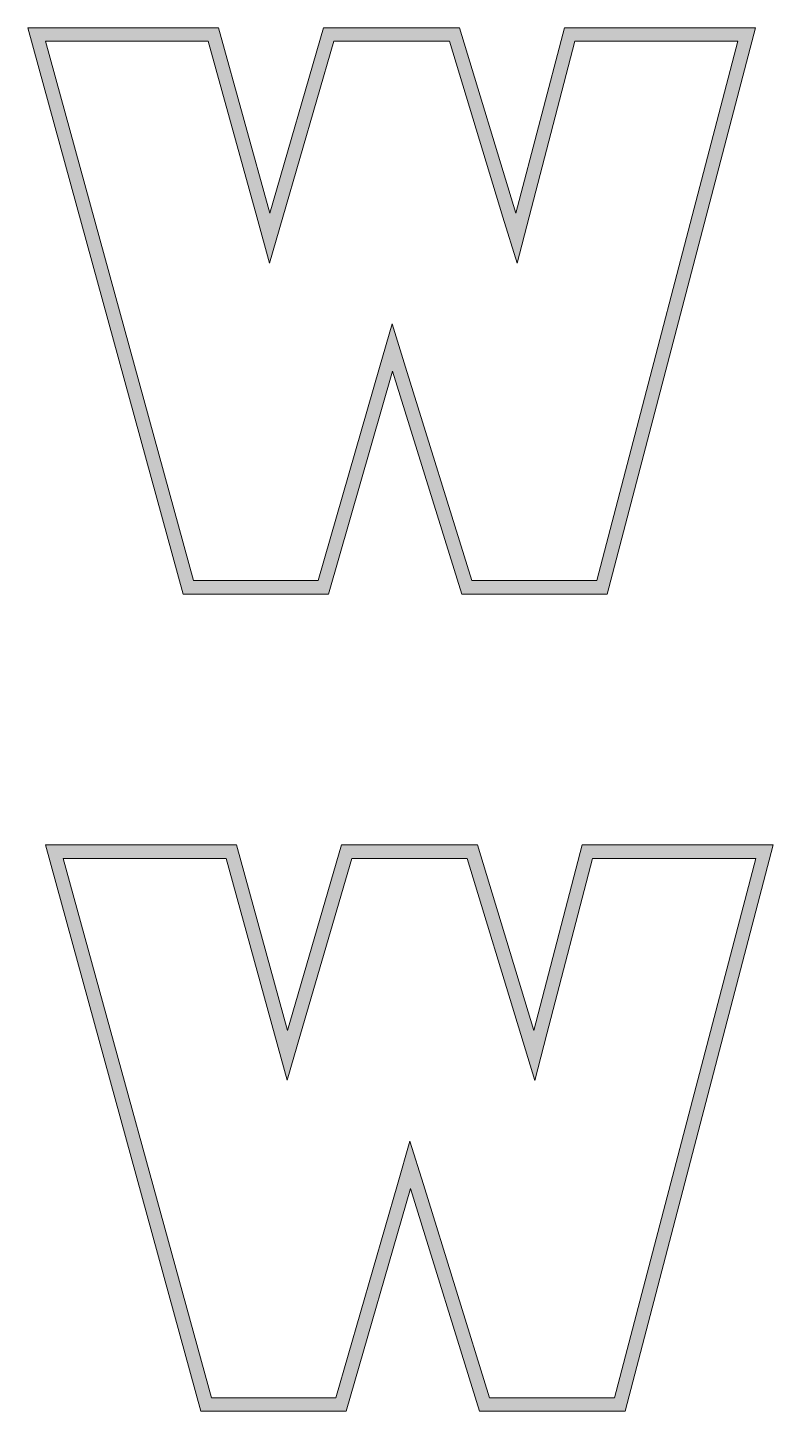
# Model space of a CAD drawing. Header units: millimetres. Extents: x 11 to 1025, y -314 to -9.
# Drawn here: x 11 to 175.7, y -314.3 to -9 of the extents above; entities that cross this region are included whole.
import ezdxf

# ---------------------------------------------------------------- set-up
doc = ezdxf.new("R2010")
doc.units = ezdxf.units.MM
doc.header["$MEASUREMENT"] = 0
doc.layers.add('Layer 12', color=7, linetype='Continuous')
doc.layers.add('Layer 6', color=7, linetype='Continuous')

msp = doc.modelspace()

# ---------------------------------------------------------------- hatches: boundary and pattern name
at = {"layer": 'Layer 12'}
h = msp.add_hatch(color=2, dxfattribs=at)
h.dxf.hatch_style = 2
h.paths.add_polyline_path([(171.73, -8.97), (129.52, -8.97), (118.84, -49.93), (106.37, -8.97), (76.38, -8.97), (64.49, -49.93), (53.17, -8.97), (11.03, -8.97), (45.36, -134), (77.42, -134), (91.6, -84.81), (106.86, -134), (138.99, -134)])
h.paths.add_polyline_path([(167.84, -11.97), (136.67, -131), (109.07, -131), (94.47, -83.92), (91.5, -74.34), (88.72, -83.98), (75.16, -131), (47.65, -131), (14.96, -11.97), (50.89, -11.97), (61.6, -50.73), (64.42, -60.94), (67.37, -50.77), (78.63, -11.97), (104.15, -11.97), (115.97, -50.81), (119.07, -60.97), (121.75, -50.69), (131.84, -11.97)])
at = {"layer": 'Layer 6'}
h = msp.add_hatch(color=2, dxfattribs=at)
h.dxf.hatch_style = 2
h.paths.add_polyline_path([(175.66, -189.3), (133.46, -189.3), (122.78, -230.26), (110.31, -189.3), (80.32, -189.3), (68.42, -230.26), (57.1, -189.3), (14.96, -189.3), (49.29, -314.32), (81.35, -314.32), (95.54, -265.13), (110.8, -314.32), (142.92, -314.32)])
h.paths.add_polyline_path([(171.78, -192.3), (140.61, -311.32), (113.01, -311.32), (98.4, -264.24), (95.43, -254.67), (92.65, -264.3), (79.1, -311.32), (51.58, -311.32), (18.9, -192.3), (54.82, -192.3), (65.53, -231.06), (68.35, -241.26), (71.3, -231.09), (82.57, -192.3), (108.08, -192.3), (119.91, -231.13), (123, -241.29), (125.68, -231.01), (135.77, -192.3)])

# ---------------------------------------------------------------- linework, layer by layer
at = {"layer": 'Layer 12', "lineweight": 0}
for points in [[(171.73, -8.97), (129.52, -8.97), (118.84, -49.93), (106.37, -8.97), (76.38, -8.97), (64.49, -49.93), (53.17, -8.97), (11.03, -8.97), (45.36, -134), (77.42, -134), (91.6, -84.81), (106.86, -134), (138.99, -134), (171.73, -8.97), (171.73, -8.97)], [(167.84, -11.97), (136.67, -131), (109.07, -131), (94.47, -83.92), (91.5, -74.34), (88.72, -83.98), (75.16, -131), (47.65, -131), (14.96, -11.97), (50.89, -11.97), (61.6, -50.73), (64.42, -60.94), (67.37, -50.77), (78.63, -11.97), (104.15, -11.97), (115.97, -50.81), (119.07, -60.97), (121.75, -50.69), (131.84, -11.97), (167.84, -11.97)]]:
    msp.add_lwpolyline(points, dxfattribs=at)
at = {"layer": 'Layer 6', "lineweight": 0}
for points in [[(175.66, -189.3), (133.46, -189.3), (122.78, -230.26), (110.31, -189.3), (80.32, -189.3), (68.42, -230.26), (57.1, -189.3), (14.96, -189.3), (49.29, -314.32), (81.35, -314.32), (95.54, -265.13), (110.8, -314.32), (142.92, -314.32), (175.66, -189.3), (175.66, -189.3)], [(171.78, -192.3), (140.61, -311.32), (113.01, -311.32), (98.4, -264.24), (95.43, -254.67), (92.65, -264.3), (79.1, -311.32), (51.58, -311.32), (18.9, -192.3), (54.82, -192.3), (65.53, -231.06), (68.35, -241.26), (71.3, -231.09), (82.57, -192.3), (108.08, -192.3), (119.91, -231.13), (123, -241.29), (125.68, -231.01), (135.77, -192.3), (171.78, -192.3)]]:
    msp.add_lwpolyline(points, dxfattribs=at)

doc.saveas('drawing.dxf')
